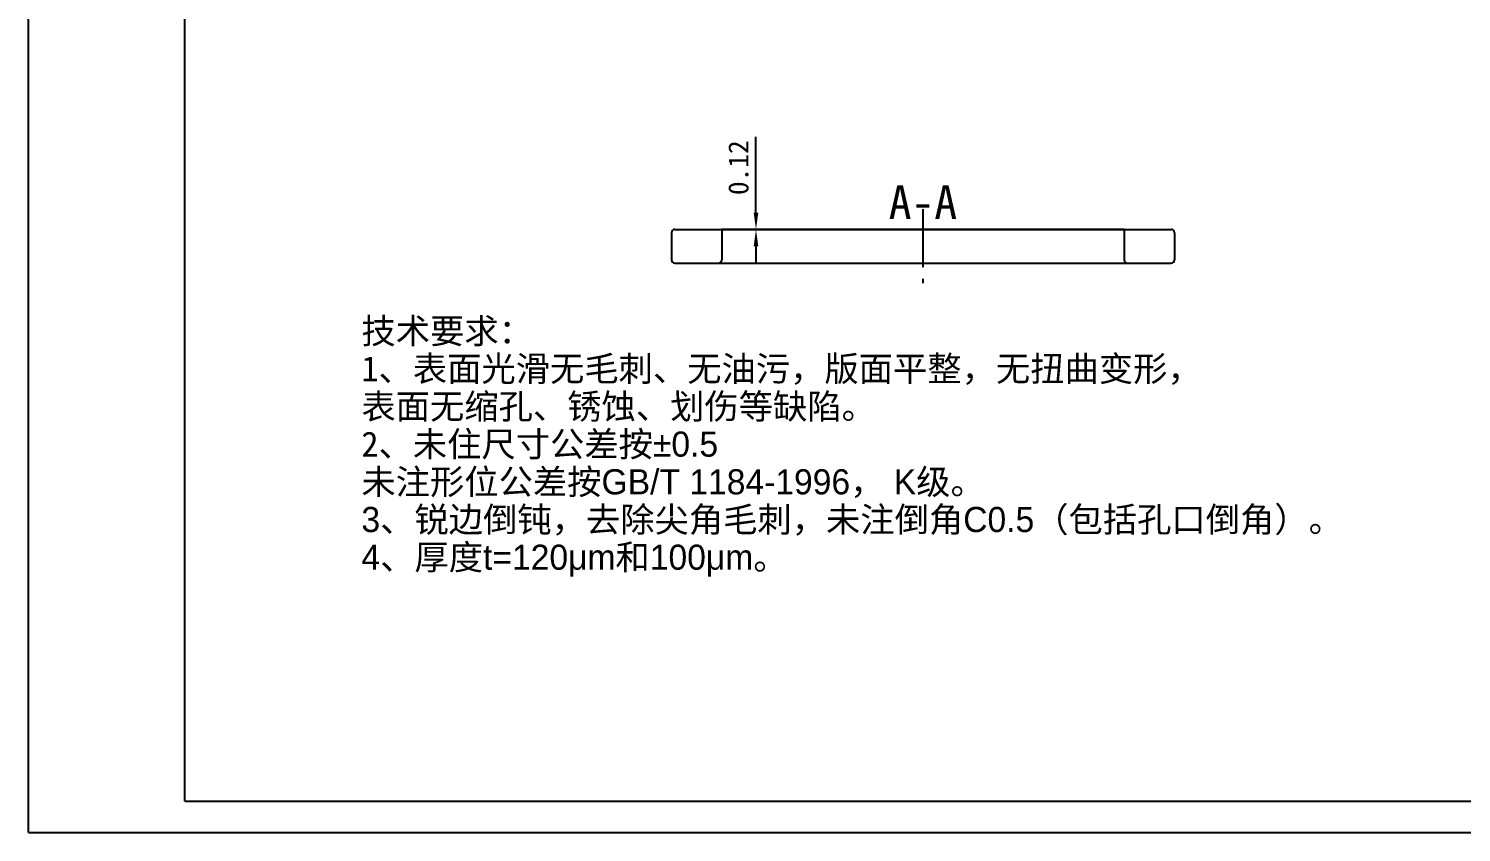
# Model space of a CAD drawing. Header units: millimetres. Extents: x 2092 to 3657, y 94 to 1201.
# Drawn here: x 2092 to 2947, y 94 to 574 of the extents above; entities that cross this region are included whole.
import ezdxf

# ---------------------------------------------------------------- set-up
doc = ezdxf.new("R2010")
doc.units = ezdxf.units.MM
doc.header["$LTSCALE"] = 92.4
doc.header["$PDMODE"] = 3
doc.header["$PDSIZE"] = 2
doc.linetypes.add('CENTER', pattern=[0.6, 0.375, -0.075, 0.075, -0.075])
doc.layers.get('0').update_dxf_attribs({"linetype": 'CONTINUOUS'})
doc.layers.get('Defpoints').update_dxf_attribs({"linetype": 'CONTINUOUS'})
for name, color, linetype in [('GANGWANG_DXF_DIMENSION', 7, 'CONTINUOUS'), ('GANGWANG_DXF_TEXT', 7, 'CONTINUOUS'), ('WANG_9_DXF_AXIS', 7, 'CONTINUOUS'), ('WANG_9_DXF_CONTINUOUS_LINE', 7, 'CONTINUOUS'), ('图框', 7, 'CONTINUOUS')]:
    doc.layers.add(name, color=color, linetype=linetype)
doc.styles.get("Standard").update_dxf_attribs({"font": 'simfang1.ttf'})
doc.dimstyles.new('DIMSTYLE_1', dxfattribs={"dimtxt": 8, "dimasz": 10, "dimexe": 2, "dimexo": 0, "dimgap": 0.5, "dimtad": 1, "dimdec": 3, "dimdsep": 46, "dimtxsty": 'Standard', "dimblk": '_FILLED', "dimblk1": '_FILLED', "dimblk2": '_FILLED', "dimcen": 0.09, "dimadec": 3, "dimazin": 2, "dimtp": 0.1, "dimtm": 0.1, "dimtfac": 1, "dimtdec": 3, "dimtofl": 0, "dimtmove": 0, "dimatfit": 3, "dimldrblk": '_FILLED', "dimfxl": 1, "dimtolj": 1, "dimarcsym": 0})

# ---------------------------------------------------------------- blocks, each defined once
blk = doc.blocks.new('_FILLED')
at = {"color": 0, "linetype": 'ByBlock'}
blk.add_solid([(0, 0), (-1, 0.14), (-1, -0.14)], dxfattribs=at)
blk = doc.blocks.new('*D1')
at = {"layer": 'Defpoints', "color": 0}
for p in [(2477.7, 454.14), (2526.12, 454.14), (2745.7, 454.02)]:
    blk.add_point(p, dxfattribs=at)
at = {"layer": 'GANGWANG_DXF_DIMENSION', "color": 0, "lineweight": -2}
for p, q in [((2526.12, 464.14), (2526.12, 509.43)), ((2477.7, 454.14), (2528.12, 454.14)), ((2745.7, 454.02), (2524.12, 454.02)), ((2526.12, 444.02), (2526.12, 434.02))]:
    blk.add_line(p, q, dxfattribs=at)
at = {"layer": 'GANGWANG_DXF_DIMENSION', "color": 0, "lineweight": -2, "xscale": 10, "yscale": 10, "zscale": 10}
for p, rotation in [((2526.12, 454.14), 270), ((2526.12, 454.02), 90)]:
    blk.add_blockref('_FILLED', p, dxfattribs=dict(at, rotation=rotation))
at = {"layer": 'GANGWANG_DXF_DIMENSION', "color": 0, "insert": (2509.62, 474.64), "char_height": 12, "attachment_point": 1, "rotation": 90, "line_spacing_factor": 0.9}
blk.add_mtext('\\A1;0.12', dxfattribs=at)

msp = doc.modelspace()

# ---------------------------------------------------------------- linework, layer by layer
at = {"layer": 'WANG_9_DXF_AXIS', "color": 140, "linetype": 'CENTER'}
msp.add_line((2625.7022, 466.1399), (2625.7022, 422.0399), dxfattribs=at)
at = {"layer": 'WANG_9_DXF_CONTINUOUS_LINE', "color": 7}
for p, q in [((2477.7022, 454.1399), (2773.7022, 454.1399)), ((2505.7022, 454.0199), (2505.7022, 436.0399)), ((2745.7022, 454.0199), (2505.7022, 454.0199)), ((2745.7022, 454.0199), (2745.7022, 436.0399)), ((2475.7022, 452.1399), (2475.7022, 436.0399)), ((2775.7022, 452.1399), (2775.7022, 436.0399)), ((2477.7022, 434.0399), (2773.7022, 434.0399))]:
    msp.add_line(p, q, dxfattribs=at)
for centre, start, end in [((2477.7022, 452.1399), 90, 180), ((2773.7022, 452.1399), 0, 90), ((2477.7022, 436.0399), 180, 270), ((2503.7022, 436.0399), 270, 360), ((2747.7022, 436.0399), 180, 270), ((2773.7022, 436.0399), 270, 360)]:
    msp.add_arc(centre, 2, start, end, dxfattribs=at)
at = {"layer": '图框', "color": 2, "linetype": 'Continuous'}
for q in [(2092.2628, 1200.9688), (3657.3718, 94.2131)]:
    msp.add_line((2092.2628, 94.2131), q, dxfattribs=at)
at = {"layer": '图框', "color": 7, "linetype": 'Continuous'}
for q in [(2185.4241, 1182.3365), (3638.7396, 112.8454)]:
    msp.add_line((2185.4241, 112.8454), q, dxfattribs=at)

# ---------------------------------------------------------------- texts
at = {"layer": 'GANGWANG_DXF_TEXT', "color": 2, "line_spacing_factor": 0.9}
for s, insert, char_height, width, attachment_point in [('A-A', (2625.7022, 480.4288), 20, 39.926199, 2), ('{\\f宋体|b0|i0|c134|p2;技术要求：}\\P1{\\f宋体|b0|i0|c134|p2;、表面光滑无毛刺、无油污，版面平整，无扭曲变形，\\P表面无缩孔、锈蚀、划伤等缺陷。}\\P2{\\f宋体|b0|i0|c134|p2;、未住尺寸公差按\\fSymbol_ASME|b0|i0|c1|p0;±\\f0.67-25|b0|i0|c1|p0;0.5\\P\\f宋体|b0|i0|c134|p2;未注形位公差按\\f0.67-25|b0|i0|c1|p0;GB/T 1184-1996\\f宋体|b0|i0|c134|p2;，\\f0.67-25|b0|i0|c1|p0; K\\f宋体|b0|i0|c134|p2;级。\\P\\f0.67-25|b0|i0|c1|p0;3\\f宋体|b0|i0|c134|p2;、锐边倒钝，去除尖角毛刺，未注倒角\\f0.67-25|b0|i0|c1|p0;C0.5\\f宋体|b0|i0|c134|p2;（包括孔口倒角）。\\P\\f0.67-25|b0|i0|c1|p0;4\\f宋体|b0|i0|c134|p2;、厚度\\f0.67-25|b0|i0|c1|p0;t=120μm\\f宋体|b0|i0|c134|p2;和\\f0.67-25|b0|i0|c1|p0;100\\f0.67-25|b0|i0|c1|p0;μm\\f宋体|b0|i0|c134|p2;。}', (2290.7641, 400.9874), 15, 780.774908, 1)]:
    msp.add_mtext(s, dxfattribs=dict(at, insert=insert, char_height=char_height, width=width, attachment_point=attachment_point))

# ---------------------------------------------------------------- dimensions: what is measured, and where the dimension line sits
at = {"layer": 'GANGWANG_DXF_DIMENSION', "color": 2}
dim = msp.add_linear_dim(base=(2526.1192, 454.1399), p1=(2745.7022, 454.0199), p2=(2477.7022, 454.1399), angle=90, dimstyle='DIMSTYLE_1', override={"dimtxt": 12}, dxfattribs=at)
dim.commit()
dim.dimension.update_dxf_attribs({"geometry": '*D1', "text_midpoint": (2526.1192, 491.7828), "dimtype": 160})

doc.saveas('drawing.dxf')
